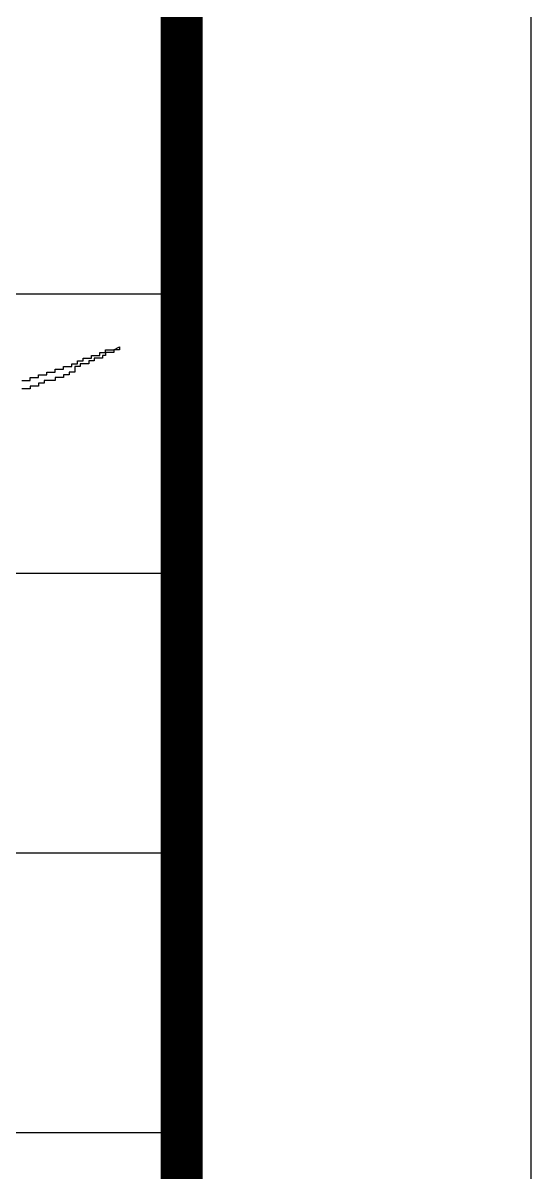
# Model space of a CAD drawing. Header units: millimetres. Extents: x 434053 to 1059003, y -2417481 to 936527.
# Drawn here: x 570124 to 570851, y -2247378 to -2245733 of the extents above; entities that cross this region are included whole.
import ezdxf

# ---------------------------------------------------------------- set-up
doc = ezdxf.new("R2010")
doc.units = ezdxf.units.MM
doc.header["$LTSCALE"] = 1000
doc.header["$MEASUREMENT"] = 0
for name, color, linetype in [('A-ANNO-TTLB', 7, 'Continuous'), ('TITLIN', 7, 'Continuous'), ('图框层', 3, 'Continuous'), ('电子签名', 6, 'Continuous')]:
    doc.layers.add(name, color=color, linetype=linetype)

# ---------------------------------------------------------------- blocks, each defined once
blk = doc.blocks.new('A$C6C634642')
at = {"linetype": 'Continuous'}
blk.add_lwpolyline([(1055000, 305000), (1070000, 305000), (1070000, 310000), (1085000, 310000), (1085000, 315000), (1100000, 315000), (1100000, 320000), (1115000, 320000), (1115000, 325000), (1130000, 325000), (1130000, 330000), (1145000, 330000), (1145000, 335000), (1155000, 335000), (1155000, 340000), (1165000, 340000), (1165000, 345000), (1180000, 345000), (1180000, 350000), (1195000, 350000), (1195000, 355000), (1205000, 355000), (1205000, 360000), (1220000, 360000), (1230000, 365000), (1230000, 360000), (1225000, 360000), (1220000, 360000), (1220000, 355000), (1215000, 355000), (1210000, 355000), (1205000, 355000), (1205000, 350000), (1200000, 350000), (1200000, 345000), (1195000, 345000), (1190000, 345000), (1185000, 345000), (1185000, 340000), (1180000, 340000), (1175000, 340000), (1175000, 335000), (1170000, 335000), (1165000, 335000), (1160000, 335000), (1160000, 330000), (1155000, 330000), (1150000, 330000), (1150000, 325000), (1150000, 320000), (1145000, 320000), (1140000, 320000), (1140000, 315000), (1135000, 315000), (1130000, 315000), (1130000, 310000), (1125000, 310000), (1120000, 310000), (1115000, 310000), (1115000, 305000), (1110000, 305000), (1105000, 305000), (1100000, 305000), (1095000, 305000), (1095000, 300000), (1090000, 300000), (1085000, 300000), (1085000, 295000), (1080000, 295000), (1075000, 295000), (1070000, 295000), (1070000, 290000), (1065000, 290000), (1060000, 290000), (1055000, 290000)], dxfattribs=at)
blk = doc.blocks.new('A$C62AF6C70')
at = {"layer": '电子签名'}
blk.add_lwpolyline([(0, 0), (0, 10382.2), (2510.4, 10382.2), (2510.4, 0)], close=True, dxfattribs=at)
at = {"layer": '电子签名', "xscale": 0.001595915279045558, "yscale": 0.001595915279045558, "zscale": 0.001595915279045558}
blk.add_blockref('A$C6C634642', (369.2, 6447.2), dxfattribs=at)
blk = doc.blocks.new('asdgdfgsghfdjfh')
at = {"xscale": 0.01000000000265255, "yscale": 0.01000000000265255, "zscale": 0.01000000000265255}
blk.add_blockref('A$C62AF6C70', (-25.104, 100.293), dxfattribs=at)
blk = doc.blocks.new('asdfgafg21GZ_LABEL2')
at = {"layer": 'TITLIN'}
for p, q in [((-46.679, 172.115), (0, 172.115)), ((-46.679, 164.115), (0, 164.115)), ((-65, 156.115), (0, 156.115)), ((-46.679, 148.115), (0, 148.115))]:
    blk.add_line(p, q, dxfattribs=at)
blk = doc.blocks.new('asdfdfsdh')
blk.add_lwpolyline([(10705.8, 1755.2), (10705.8, 500), (5514.7, 500), (5514.7, 1755.2)], close=True)
at = {"layer": 'A-ANNO-TTLB'}
blk.add_lwpolyline([(0, 42050), (29700, 42050), (29700, 0), (0, 0)], close=True, dxfattribs=at)
at = {"layer": 'A-ANNO-TTLB', "const_width": 60}
blk.add_lwpolyline([(500, 40800), (500, 500), (29200, 500), (29200, 40800)], close=True, dxfattribs=at)
at = {"layer": '图框层', "rotation": 270}
for name, xscale, yscale, zscale in [('asdfgafg21GZ_LABEL2', 50.00000001002963, 50.00000001002963, 50.00000001002963), ('asdgdfgsghfdjfh', 50, 50, 50)]:
    blk.add_blockref(name, (500, 500), dxfattribs=dict(at, xscale=xscale, yscale=yscale, zscale=zscale))

msp = doc.modelspace()

# ---------------------------------------------------------------- block references
at = {"rotation": 90}
msp.add_blockref('asdfdfsdh', (570850.9, -2255226.3), dxfattribs=at)

doc.saveas('drawing.dxf')
